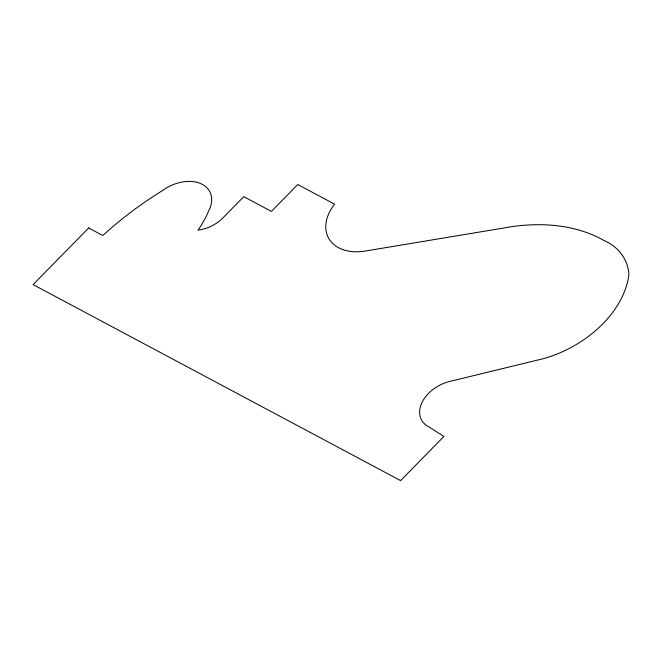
<?xml version="1.0" encoding="UTF-8"?>
<svg xmlns="http://www.w3.org/2000/svg" width="662" height="662" viewBox="0 0 662 662"><rect width="100%" height="100%" fill="white"/><g stroke="black" fill="none" stroke-linecap="round" stroke-linejoin="round"><path stroke-width="0.99" d="M88.65 227.976L33.1 284.619L400.601 480.612L443.912 436.448L429.017 426.957A32.082 22.127 -27.5 0 1 421.744 403.009A32.082 22.127 -27.5 0 1 449.779 381.428L543.171 358.721A95.858 66.101 -27.5 0 0 628.9 274.424A78.48 54.119 -27.5 0 0 603.496 240.265A162.504 112.068 -27.5 0 0 503.401 228.067L365.308 251.047A46.456 32.041 -27.5 0 1 329.453 239.545A46.456 32.041 -27.5 0 1 334.6 204.153L297.768 184.516L271.403 211.393L243.757 196.647L223.16 217.649A30.353 20.936 -27.5 0 1 198.037 230.095A106.375 73.358 -27.5 0 0 208.654 210.963A33.985 23.443 -27.5 0 0 200.843 183.672A33.985 23.443 -27.5 0 0 162.587 190.515A290.155 200.098 -27.5 0 0 102.784 235.515L88.65 227.976"/></g></svg>
